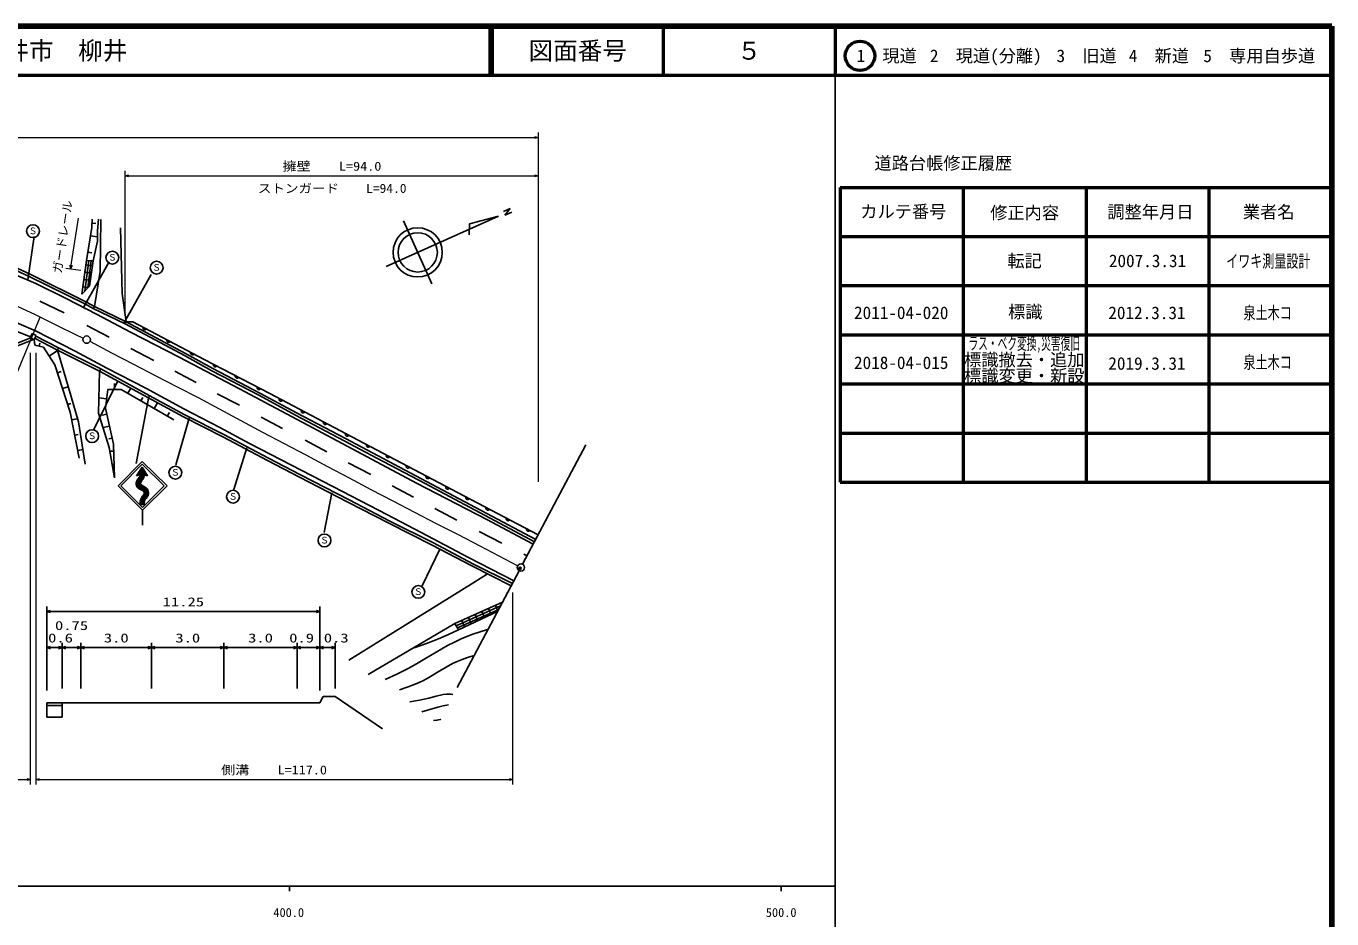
# Model space of a CAD drawing. Units: millimetres, scale not verified. Extents: x 40000 to 680000, y 20000 to 380000.
# Drawn here: x 414435 to 680000, y 198357 to 380000 of the extents above; entities that cross this region are included whole.
import ezdxf
from ezdxf.enums import TextEntityAlignment as Align

# ---------------------------------------------------------------- set-up
doc = ezdxf.new("R2010")
doc.units = ezdxf.units.MM
doc.header["$LTSCALE"] = 1000
doc.header["$PDMODE"] = 32
doc.header["$PDSIZE"] = 500
doc.linetypes.add('CHAIN', pattern=[18.5, 12, -1.5, 3.5, -1.5])
for name, color, linetype, lineweight in [('M-BGD', 7, 'Continuous', 25), ('M-BMK', 2, 'CHAIN', 13), ('M-BMK-OTRS', 5, 'Continuous', 25), ('M-BMK-SRVR', 3, 'Continuous', 25), ('M-STR-HTXT', 7, 'Continuous', 13), ('M-STR-STRC', 7, 'Continuous', 25), ('M-TTL', 2, 'Continuous', 140), ('M-TTL-BAND', 7, 'Continuous', 25), ('M-TTL-FRAM', 2, 'Continuous', 50), ('M-TTL-LINE', 7, 'Continuous', 50)]:
    doc.layers.add(name, color=color, linetype=linetype, lineweight=lineweight)
doc.layers.add('M-OTRS', color=6, linetype='Continuous')
doc.layers.add('M-TTL-TXT', color=7, linetype='Continuous')
doc.styles.add('ＭＳ ゴシック', font='')
doc.styles.get('ＭＳ ゴシック').set_extended_font_data('MS Gothic')

msp = doc.modelspace()

# ---------------------------------------------------------------- hatches: boundary and pattern name
at = {"layer": 'M-BGD'}
h = msp.add_hatch(dxfattribs=at)
h.set_pattern_fill('USER', color=256, style=0, pattern_type=2)
h.set_pattern_definition([(82.626, (425795, 325451), (-495.865, 64.17), []), (172.626, (425795, 325451), (-385, -2975.2), []), (172.626, (426483, 326875), (-385, -2975.2), [])])
h.paths.add_polyline_path([(425795, 325451), (426682, 332309), (428054, 332269), (427328, 327105)])
h = msp.add_hatch(dxfattribs=at)
h.set_pattern_fill('USER', color=256, style=0, pattern_type=2)
h.set_pattern_definition([(24.1694, (501660, 258439), (-204.718, 456.17), []), (114.17, (501660, 258439), (-2737, -1228.3), []), (114.17, (503233, 258597), (-2737, -1228.3), [])])
h.paths.add_polyline_path([(501660, 258439), (511309, 262769), (510319, 260902), (502375, 257167)])
at = {"layer": 'M-STR-STRC'}
h = msp.add_hatch(dxfattribs=at)
h.set_pattern_fill('USER', color=256, style=0, pattern_type=2)
h.set_pattern_definition([(244.899, (437608, 288779), (90.5562, -42.4214), [])])
h.paths.add_polyline_path([(436873, 288513), (438050, 290277), (439127, 288471), (438481, 288727), (438275, 287961), (437988, 287581), (437721, 287109), (437680, 286853), (437814, 286647), (438204, 286422), (438614, 286206), (438984, 285919), (439251, 285488), (439333, 285005), (439230, 284471), (438737, 283815), (438542, 283537), (438481, 283260), (438491, 282665), (437639, 282665), (437629, 283061), (437680, 283564), (437844, 283933), (438080, 284354), (438450, 284752), (438429, 285235), (438224, 285461), (437855, 285666), (437444, 285810), (437044, 286210), (436849, 286682), (436828, 287082), (437013, 287637), (437331, 287986), (437588, 288417), (437608, 288779)])

# ---------------------------------------------------------------- linework, layer by layer
at = {"layer": 'M-BGD'}
for p, q in [((427771, 339006), (427852, 340740)), ((429183, 340700), (428982, 338360)), ((429627, 340619), (429466, 330090)), ((426682, 332309), (427771, 339006)), ((427499, 337332), (428958, 337094)), ((427812, 339873), (428589, 339837)), ((428982, 338360), (428941, 336222)), ((433661, 338925), (433984, 325613)), ((428941, 336222), (428054, 332269)), ((407199, 332691), (415052, 329064)), ((407383, 333157), (415267, 329515)), ((426682, 332309), (425795, 325451)), ((428054, 332269), (426682, 332309)), ((426954, 333983), (427814, 333844)), ((427328, 327105), (428054, 332269)), ((410837, 329992), (416398, 327621)), ((415267, 329515), (426713, 323860)), ((429466, 330090), (428331, 322956)), ((415052, 329064), (426480, 323417)), ((416398, 327621), (422563, 324560)), ((425795, 325451), (427328, 327105)), ((417206, 324004), (422145, 321639)), ((422563, 324560), (428716, 321364)), ((433984, 325613), (434816, 319857)), ((426480, 323417), (428088, 322520)), ((426713, 323860), (428331, 322956)), ((428331, 322956), (428088, 322520)), ((428088, 322520), (434580, 319416)), ((434816, 319857), (428331, 322956)), ((428716, 321364), (435657, 317742)), ((416353, 318019), (410533, 320519)), ((426788, 319092), (431309, 316698)), ((434580, 319416), (434816, 319857)), ((434580, 319416), (446621, 312970)), ((434816, 319857), (446861, 313409)), ((434816, 319857), (436162, 319844)), ((436162, 319844), (450673, 312185)), ((415194, 316501), (404068, 312078)), ((415957, 316267), (404320, 311639)), ((410830, 318563), (415316, 316788)), ((415231, 316606), (415634, 317467)), ((416079, 316209), (415231, 316606)), ((415634, 317467), (416482, 317070)), ((416482, 317070), (416079, 316209)), ((416239, 315104), (416079, 316209)), ((420806, 314099), (416169, 316480)), ((424414, 313880), (416353, 318019)), ((421034, 314543), (416398, 316925)), ((435657, 317742), (445529, 312612)), ((417957, 314663), (416239, 315104)), ((417098, 314883), (417250, 315477)), ((420291, 311071), (417957, 314663)), ((419124, 312867), (420840, 313982)), ((421034, 314543), (420806, 314099)), ((420806, 314099), (429375, 309798)), ((420806, 314099), (423506, 304860)), ((429615, 310237), (421034, 314543)), ((430835, 310390), (424414, 313880)), ((435739, 314422), (440379, 311967)), ((446861, 313409), (452429, 310307)), ((423418, 301425), (420291, 311071)), ((445529, 312612), (457847, 306183)), ((446621, 312970), (452193, 309866)), ((450673, 312185), (464002, 305235)), ((420812, 309463), (421554, 309704)), ((429375, 309798), (429159, 301221)), ((429615, 310237), (429375, 309798)), ((439945, 304018), (429375, 309798)), ((440184, 304457), (429615, 310237)), ((438767, 306338), (430835, 310390)), ((444660, 309812), (449001, 307477)), ((452193, 309866), (461901, 304841)), ((452429, 310307), (462135, 305282)), ((421855, 306248), (423000, 306619)), ((430556, 302273), (431072, 306037)), ((431072, 306037), (433774, 306067)), ((432423, 306052), (432409, 307311)), ((433774, 306067), (444490, 299875)), ((435113, 305293), (435719, 306341)), ((446484, 302156), (438767, 306338)), ((457847, 306183), (473786, 297690)), ((422897, 303033), (423530, 303238)), ((423506, 304860), (425092, 299486)), ((430814, 304155), (429239, 304371)), ((437792, 303745), (438179, 304414)), ((446448, 300493), (439945, 304018)), ((446681, 300935), (440184, 304457)), ((440471, 302197), (441154, 303378)), ((453315, 305206), (457805, 302871)), ((461901, 304841), (469193, 300877)), ((462135, 305282), (469429, 301318)), ((464002, 305235), (481985, 295735)), ((425224, 292087), (423418, 301425)), ((423719, 299869), (424912, 300099)), ((429159, 301221), (431345, 294258)), ((430829, 301048), (429923, 300846)), ((432195, 294926), (430556, 302273)), ((443150, 300649), (443583, 301398)), ((454410, 296441), (446448, 300493)), ((453853, 298365), (446484, 302156)), ((454640, 296885), (446681, 300935)), ((462266, 300417), (466547, 298111)), ((469193, 300877), (479125, 295642)), ((469429, 301318), (479359, 296084)), ((425092, 299486), (426457, 290898)), ((431376, 298600), (430074, 298309)), ((459888, 295089), (453853, 298365)), ((473786, 297690), (493864, 287036)), ((424321, 296756), (425023, 296892)), ((431922, 296151), (431265, 296004)), ((432438, 288096), (432195, 294926)), ((463520, 291646), (454410, 296441)), ((463752, 292089), (454640, 296885)), ((470533, 289614), (459888, 295089)), ((471159, 295745), (475620, 293350)), ((479125, 295642), (485781, 292127)), ((479359, 296084), (486015, 292569)), ((481985, 295735), (502150, 285086)), ((424923, 293644), (425988, 293850)), ((431345, 294258), (432438, 288096)), ((432244, 293553), (431475, 293526)), ((485781, 292127), (495602, 286914)), ((486015, 292569), (495836, 287356)), ((432342, 290807), (432112, 290799)), ((470018, 288245), (463520, 291646)), ((470249, 288689), (463752, 292089)), ((478810, 285305), (470533, 289614)), ((479901, 291164), (484571, 288740)), ((479890, 283163), (470018, 288245)), ((480120, 283607), (470249, 288689)), ((493864, 287036), (508122, 279621)), ((495602, 286914), (517844, 275092)), ((495836, 287356), (518078, 275533)), ((487774, 280649), (478810, 285305)), ((488912, 286464), (493193, 284129)), ((502150, 285086), (518589, 276496)), ((488181, 278850), (479890, 283163)), ((488408, 279296), (480120, 283607)), ((497536, 281865), (502027, 279470)), ((494801, 276942), (487774, 280649)), ((497049, 274428), (488181, 278850)), ((497277, 274873), (488408, 279296)), ((508122, 279621), (517587, 274607)), ((504414, 271898), (494801, 276942)), ((506577, 277165), (511158, 274800)), ((505062, 270178), (497049, 274428)), ((505292, 270623), (497277, 274873)), ((513617, 267121), (504414, 271898)), ((515648, 272555), (516312, 272203)), ((513099, 266145), (505062, 270178)), ((513334, 266586), (505292, 270623)), ((505504, 266779), (508297, 268555)), ((494017, 259662), (505504, 266779)), ((511309, 262769), (501660, 258439)), ((510319, 260902), (502375, 257167)), ((480095, 250984), (494017, 259662)), ((501660, 258439), (483981, 248070)), ((501660, 258439), (502375, 257167))]:
    msp.add_line(p, q, dxfattribs=at)
for points in [[(438934, 318381), (438863, 318314), (438784, 318268), (438676, 318225), (438576, 318224), (438480, 318243), (438370, 318301), (438300, 318370), (438244, 318453), (438216, 318567), (438210, 318659), (438227, 318754)], [(443771, 315828), (443700, 315761), (443621, 315715), (443513, 315672), (443413, 315671), (443316, 315690), (443207, 315748), (443137, 315817), (443081, 315900), (443053, 316014), (443047, 316106), (443064, 316201)], [(448608, 313275), (448537, 313208), (448458, 313162), (448350, 313119), (448249, 313118), (448153, 313137), (448043, 313195), (447973, 313263), (447918, 313347), (447890, 313461), (447884, 313553), (447900, 313648)], [(453249, 310842), (453178, 310775), (453099, 310728), (452991, 310685), (452891, 310683), (452795, 310702), (452685, 310759), (452614, 310827), (452558, 310910), (452530, 311025), (452524, 311116), (452539, 311211)], [(457692, 308525), (457621, 308458), (457542, 308411), (457434, 308368), (457334, 308366), (457238, 308385), (457128, 308442), (457057, 308511), (457002, 308594), (456973, 308708), (456967, 308799), (456982, 308895)], [(462135, 306208), (462064, 306142), (461985, 306095), (461877, 306052), (461777, 306050), (461681, 306068), (461571, 306126), (461500, 306194), (461445, 306277), (461416, 306391), (461410, 306483), (461426, 306578)], [(466603, 303861), (466532, 303794), (466453, 303748), (466345, 303705), (466245, 303704), (466148, 303723), (466039, 303781), (465969, 303850), (465913, 303933), (465885, 304048), (465879, 304139), (465896, 304234)], [(471099, 301486), (471028, 301419), (470949, 301373), (470841, 301330), (470740, 301329), (470644, 301348), (470535, 301406), (470464, 301475), (470409, 301558), (470381, 301673), (470375, 301764), (470392, 301859)], [(475595, 299111), (475524, 299044), (475445, 298998), (475336, 298955), (475236, 298954), (475140, 298973), (475030, 299031), (474960, 299100), (474905, 299183), (474877, 299298), (474871, 299389), (474887, 299484)], [(480091, 296736), (480019, 296669), (479940, 296623), (479832, 296580), (479732, 296579), (479636, 296598), (479526, 296656), (479456, 296725), (479401, 296808), (479373, 296923), (479367, 297014), (479383, 297109)], [(484355, 294483), (484284, 294417), (484205, 294370), (484097, 294328), (483996, 294327), (483900, 294346), (483791, 294404), (483721, 294472), (483665, 294556), (483637, 294670), (483631, 294761), (483648, 294857)], [(488388, 292353), (488317, 292287), (488238, 292240), (488130, 292198), (488030, 292197), (487933, 292216), (487824, 292274), (487754, 292342), (487698, 292426), (487670, 292540), (487664, 292632), (487681, 292727)], [(492421, 290224), (492350, 290157), (492271, 290111), (492163, 290068), (492063, 290067), (491966, 290086), (491857, 290144), (491787, 290213), (491731, 290296), (491703, 290410), (491697, 290502), (491714, 290597)], [(496454, 288094), (496383, 288027), (496304, 287981), (496196, 287938), (496096, 287937), (496000, 287956), (495890, 288014), (495820, 288083), (495764, 288166), (495737, 288280), (495731, 288372), (495747, 288467)], [(500487, 285964), (500416, 285897), (500337, 285851), (500229, 285809), (500129, 285807), (500033, 285826), (499923, 285884), (499853, 285953), (499798, 286036), (499770, 286151), (499764, 286242), (499780, 286337)], [(504560, 283827), (504489, 283760), (504410, 283713), (504302, 283670), (504202, 283668), (504105, 283687), (503995, 283745), (503925, 283813), (503869, 283896), (503841, 284010), (503835, 284102), (503851, 284197)], [(508669, 281679), (508598, 281612), (508520, 281566), (508411, 281523), (508311, 281521), (508215, 281540), (508105, 281597), (508035, 281665), (507979, 281749), (507951, 281863), (507944, 281954), (507960, 282050)], [(512779, 279532), (512708, 279465), (512629, 279418), (512521, 279375), (512421, 279374), (512325, 279392), (512215, 279450), (512144, 279518), (512088, 279601), (512060, 279715), (512054, 279807), (512070, 279902)], [(516888, 277384), (516817, 277318), (516739, 277271), (516631, 277228), (516530, 277226), (516434, 277245), (516324, 277302), (516254, 277371), (516198, 277454), (516170, 277568), (516163, 277659), (516179, 277755)], [(487489, 247059), (489841, 248168), (492163, 249329), (493859, 250261), (495536, 251250), (497830, 252636), (500169, 253978), (501527, 254689), (502909, 255345), (504096, 255845), (505313, 256292), (506776, 256763), (508261, 257205)], [(493385, 253503), (495855, 254397), (498311, 255350), (500346, 256224), (502365, 257137)], [(490368, 244934), (492156, 245565), (493916, 246251), (494970, 246722), (496007, 247252), (498576, 248797), (501180, 250291), (502127, 250739), (503097, 251130), (504232, 251513), (505382, 251858)], [(492493, 242534), (494428, 242885), (496365, 243297), (497813, 243673), (499267, 243987), (499939, 244054), (500628, 244060), (500909, 244053), (501200, 244043)], [(494893, 240478), (496532, 240988), (498186, 241441), (499245, 241687), (500309, 241917)], [(497292, 238695), (497967, 238780), (498637, 238926), (498714, 238946), (498801, 238970)]]:
    msp.add_lwpolyline(points, dxfattribs=at)
at = {"layer": 'M-BMK'}
for points in [[(411842, 323377), (416152, 321360), (420492, 319197), (424865, 317085), (425464, 316808), (426072, 316528)], [(411842, 323377), (416152, 321360), (420492, 319197), (424865, 317085), (425464, 316808), (426072, 316528)], [(427426, 315883), (431832, 313546), (436254, 311216), (440678, 308913), (445124, 306631), (449419, 304406), (453696, 302121), (458084, 299745), (462490, 297385), (466908, 295071), (471339, 292760), (475750, 290430), (480164, 288084), (484569, 285742), (488989, 283408), (493413, 281102), (497859, 278823), (502297, 276552), (506735, 274249), (510569, 272237), (514408, 270213)]]:
    msp.add_lwpolyline(points, dxfattribs=at)
at = {"layer": 'M-BMK-OTRS'}
for p, q in [((528293, 294795), (515422, 270525)), ((514719, 269200), (502115, 245432))]:
    msp.add_line(p, q, dxfattribs=at)
at = {"layer": 'M-BMK-SRVR'}
for p, q in [((511503, 342266), (512911, 342898)), ((512911, 342898), (511827, 341533)), ((510494, 341335), (487685, 331100)), ((496938, 327579), (491206, 340352)), ((510494, 341335), (504611, 339791)), ((511827, 341533), (513237, 342175)), ((504611, 339791), (504517, 337557))]:
    msp.add_line(p, q, dxfattribs=at)
for centre, radius in [((494072, 333966), 5000), ((494072, 333966), 4000), ((426750, 316208), 746), ((515071, 269862), 746)]:
    msp.add_circle(centre, radius, dxfattribs=at)
at = {"layer": 'M-OTRS'}
msp.add_point((514898, 269663), dxfattribs=at)
at = {"layer": 'M-STR-HTXT'}
for p, q in [((250384, 357337), (518589, 357337)), ((518589, 358337), (518589, 287264)), ((434580, 321872), (434580, 350525)), ((434580, 349525), (518589, 349525)), ((423494, 330563), (425081, 340923)), ((425564, 330246), (422505, 330714)), ((404504, 290008), (417320, 320791)), ((415316, 225700), (415316, 313516)), ((416418, 313516), (416418, 225700)), ((513434, 225700), (513434, 264758)), ((369515, 226700), (415316, 226700)), ((416418, 226700), (513434, 226700))]:
    msp.add_line(p, q, dxfattribs=at)
for points in [[(517839, 357553), (518589, 357337), (517839, 357124)], [(435330, 349309), (434580, 349525), (435330, 349739)], [(517839, 349740), (518589, 349525), (517839, 349311)], [(423820, 331271), (423494, 330563), (423396, 331336)], [(414566, 226916), (415316, 226700), (414566, 226486)], [(417168, 226484), (416418, 226700), (417168, 226914)], [(512684, 226916), (513434, 226700), (512684, 226486)]]:
    msp.add_lwpolyline(points, dxfattribs=at)
at = {"layer": 'M-STR-STRC'}
for p, q in [((414803, 328375), (416055, 337216)), ((426148, 322898), (431312, 332052)), ((434286, 319533), (439841, 329470)), ((433112, 307797), (428183, 297938)), ((439371, 304667), (436791, 291026)), ((447614, 300221), (444876, 290754)), ((459351, 294196), (456691, 285746)), ((438057, 291448), (433171, 286466)), ((438062, 290882), (433732, 286467)), ((436873, 288513), (438050, 290277)), ((438050, 290277), (439127, 288471)), ((438057, 291448), (443088, 286490)), ((442520, 286488), (438062, 290882)), ((437608, 288779), (436873, 288513)), ((439127, 288471), (438481, 288727)), ((433171, 286466), (438081, 281507)), ((433732, 286467), (438083, 282073)), ((438081, 281507), (443088, 286490)), ((438083, 282073), (442520, 286488)), ((476642, 285042), (475078, 276983)), ((437639, 282665), (438491, 282665)), ((438081, 281507), (438081, 278491)), ((498656, 273697), (494979, 266107)), ((418623, 244852), (418623, 261893)), ((418623, 260893), (474142, 260893)), ((474142, 261893), (474142, 244852)), ((418623, 253545), (421745, 253545)), ((421745, 254545), (421745, 245266)), ((421745, 253545), (425562, 253545)), ((425562, 254545), (425562, 245266)), ((425562, 253545), (439947, 253545)), ((439947, 254545), (439947, 245266)), ((439947, 253545), (454643, 253545)), ((454643, 254545), (454643, 245266)), ((454643, 253545), (469546, 253545)), ((469546, 254545), (469546, 245266)), ((469546, 253545), (474142, 253545)), ((474142, 253545), (477281, 253545)), ((477281, 254545), (477281, 245266)), ((418623, 242348), (474142, 242348)), ((418623, 242348), (418623, 239402)), ((418623, 241759), (421745, 241759)), ((421745, 242348), (421745, 239402)), ((474142, 242348), (474830, 243599)), ((474830, 243599), (477281, 243599)), ((477281, 243599), (486885, 237016)), ((418623, 239402), (421745, 239402))]:
    msp.add_line(p, q, dxfattribs=at)
for points in [[(437608, 288779), (437606, 288531), (437542, 288288), (437178, 287829), (436875, 287341), (436825, 287043), (436837, 286750), (436914, 286465), (437049, 286201), (437210, 285991), (437410, 285828), (437826, 285676), (438216, 285467), (438367, 285324), (438475, 285135), (438502, 284959), (438466, 284787), (438156, 284432), (437895, 284041), (437739, 283719), (437643, 283380), (437629, 283021), (437639, 282665)], [(438491, 282665), (438472, 283061), (438516, 283464), (438640, 283698), (438823, 283912), (439059, 284195), (439249, 284517), (439319, 284795), (439330, 285086), (439289, 285363), (439185, 285634), (439030, 285867), (438828, 286060), (438240, 286405), (437698, 286798), (437676, 286940), (437717, 287100), (437861, 287397), (438058, 287667), (438235, 287894), (438361, 288158), (438431, 288437), (438481, 288727)], [(419373, 260678), (418623, 260893), (419373, 261107)], [(473392, 261109), (474142, 260893), (473392, 260680)], [(419373, 253330), (418623, 253545), (419373, 253759)], [(420995, 253761), (421745, 253545), (420995, 253332)], [(422495, 253330), (421745, 253545), (422495, 253759)], [(424812, 253761), (425562, 253545), (424812, 253332)], [(426312, 253330), (425562, 253545), (426312, 253759)], [(439197, 253761), (439947, 253545), (439197, 253332)], [(440697, 253330), (439947, 253545), (440697, 253759)], [(453893, 253761), (454643, 253545), (453893, 253332)], [(455393, 253330), (454643, 253545), (455393, 253759)], [(468796, 253761), (469546, 253545), (468796, 253332)], [(470296, 253330), (469546, 253545), (470296, 253759)], [(473392, 253761), (474142, 253545), (473392, 253332)], [(474892, 253330), (474142, 253545), (474892, 253759)], [(476531, 253761), (477281, 253545), (476531, 253332)]]:
    msp.add_lwpolyline(points, dxfattribs=at)
for centre in [(415829, 338281), (431971, 332901), (440971, 330846), (427862, 296581), (444787, 289146), (456526, 284255), (475114, 275352), (494191, 264885)]:
    msp.add_circle(centre, 1304, dxfattribs=at)
at = {"layer": 'M-TTL'}
for p, q in [((680000, 380000), (40000, 380000)), ((680000, 20000), (680000, 380000))]:
    msp.add_line(p, q, dxfattribs=at)
at = {"layer": 'M-TTL-BAND'}
for p, q in [((579000, 20000), (579000, 370000)), ((40000, 205000), (579000, 205000)), ((468000, 205000), (468000, 204000)), ((568000, 205000), (568000, 204000))]:
    msp.add_line(p, q, dxfattribs=at)
at = {"layer": 'M-TTL-FRAM'}
for p, q in [((580000, 347197), (580000, 287197)), ((580000, 347197), (680000, 347197)), ((580000, 287197), (680000, 287197))]:
    msp.add_line(p, q, dxfattribs=at)
at = {"layer": 'M-TTL-LINE'}
for p, q in [((508747, 380000), (508747, 370000)), ((509247, 380000), (509247, 370000)), ((543997, 380000), (543997, 370000)), ((579000, 380000), (579000, 370000)), ((40000, 370000), (680000, 370000)), ((605000, 347197), (605000, 287197)), ((630000, 347197), (630000, 287197)), ((655000, 347197), (655000, 287197)), ((580000, 337197), (680000, 337197)), ((580000, 327197), (680000, 327197)), ((580000, 317197), (680000, 317197)), ((580000, 307197), (680000, 307197)), ((580000, 297197), (680000, 297197))]:
    msp.add_line(p, q, dxfattribs=at)
msp.add_circle((584031, 373958), 3000, dxfattribs=at)

# ---------------------------------------------------------------- texts
at = {"layer": 'M-STR-HTXT', "style": 'ＭＳ ゴシック'}
for s, width, p in [('擁壁\u3000\u3000L=94.0', 1.15, (466574, 350025)), ('ストンガード\u3000\u3000L=94.0', 1.1, (461574, 345521)), ('側溝\u3000\u3000L=117.0', 1.15, (454082, 227200))]:
    msp.add_text(s, height=1833, dxfattribs=dict(at, width=width)).set_placement(p, align=Align.BOTTOM_LEFT)
msp.add_text('ガードレール', height=1833, rotation=81.3, dxfattribs=at).set_placement((422161, 329490), align=Align.BOTTOM_LEFT)
at = {"layer": 'M-STR-STRC', "style": 'ＭＳ ゴシック'}
for p in [(414902, 337271), (431044, 331890), (440044, 329835), (426935, 295571), (443859, 288135), (455599, 283244), (474187, 274341), (493263, 263874)]:
    msp.add_text('Ｓ', height=1320, dxfattribs=at).set_placement(p, align=Align.BOTTOM_LEFT)
at = {"layer": 'M-STR-STRC', "style": 'ＭＳ ゴシック', "width": 1.35}
for s, p in [('11.25', (442205, 261393)), ('0.75', (420310, 256581)), ('0.6', (418908, 254045)), ('3.0', (430244, 254045)), ('3.0', (444785, 254045)), ('3.0', (459584, 254045)), ('0.9', (467939, 254045)), ('0.3', (474982, 254045))]:
    msp.add_text(s, height=1833, dxfattribs=at).set_placement(p, align=Align.BOTTOM_LEFT)
at = {"layer": 'M-TTL-BAND', "style": 'ＭＳ ゴシック'}
for s, p in [('400.0', (467844, 198195)), ('500.0', (568000, 198195)), ('500.0', (568000, 198195))]:
    msp.add_text(s, height=1833, dxfattribs=at).set_placement(p, align=Align.BOTTOM_CENTER)
at = {"layer": 'M-TTL-LINE', "style": 'ＭＳ ゴシック'}
for s, p in [('2018-04-015', (592411, 311513)), ('標識変更・新設', (617435, 308856))]:
    msp.add_text(s, height=2566, dxfattribs=at).set_placement(p, align=Align.MIDDLE_CENTER)
at = {"layer": 'M-TTL-TXT', "style": 'ＭＳ ゴシック'}
msp.add_text('柳井市\u3000柳井', height=3666, dxfattribs=at).set_placement((405024, 375000), align=Align.MIDDLE_LEFT)
for s, height, p in [('図面番号', 3666, (526622, 375000)), ('５', 3666, (561497, 375000)), ('1\u3000現道', 2566, (589448, 373958)), ('2\u3000現道(分離)', 2566, (609619, 373958)), ('3\u3000旧道', 2566, (630121, 373958)), ('4\u3000新道', 2566, (644824, 373958)), ('5\u3000専用自歩道', 2566, (665228, 373958)), ('道路台帳修正履歴', 2566, (600968, 352113)), ('カルテ番号', 2566, (592839, 342277)), ('修正内容', 2566, (617509, 342023)), ('調整年月日', 2566, (643089, 342197)), ('業者名', 2566, (667134, 342197)), ('転記', 2566, (617500, 332245)), ('2007.3.31', 2566, (642500, 332245)), ('2011-04-020', 2566, (592411, 321680)), ('標識', 2566, (617643, 321870)), ('2012.3.31', 2566, (642387, 321671)), ('標識撤去・追加', 2566, (617435, 312122)), ('2019.3.31', 2566, (642387, 311364))]:
    msp.add_text(s, height=height, dxfattribs=at).set_placement(p, align=Align.MIDDLE_CENTER)
for s, width, p in [('イワキ測量設計', 0.7, (667077, 332189)), ('泉土木コ', 0.7, (666931, 321671)), ('ラス・ベク変換,災害復旧', 0.55, (617435, 315469)), ('泉土木コ', 0.7, (666931, 311619))]:
    msp.add_text(s, height=2566, dxfattribs=dict(at, width=width)).set_placement(p, align=Align.MIDDLE_CENTER)

doc.saveas('drawing.dxf')
